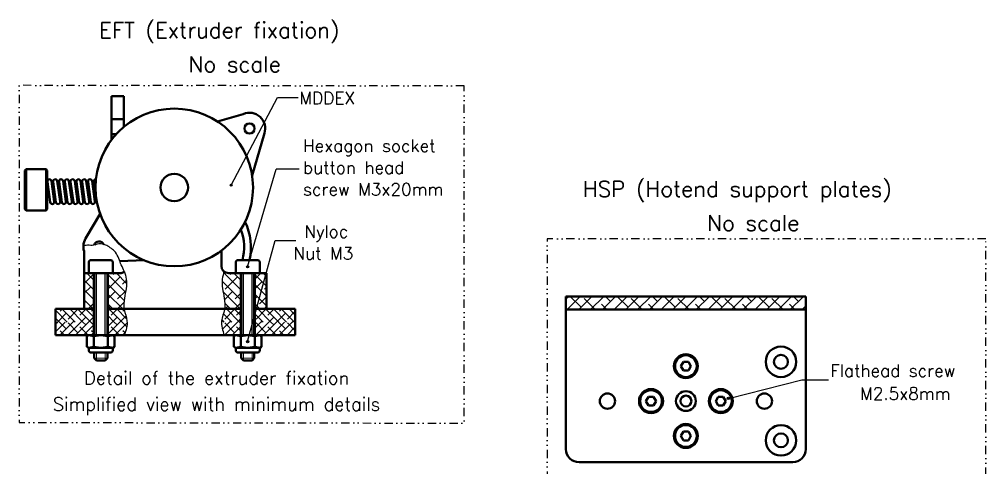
# Model space of a CAD drawing. Extents: x 22021 to 22715, y -7306 to -6812.
# Drawn here: x 22179.5 to 22401.1, y -7110.1 to -7007.3 of the extents above; entities that cross this region are included whole.
import ezdxf

# ---------------------------------------------------------------- set-up
doc = ezdxf.new("R2010")
doc.units = 0
doc.linetypes.add('DASHED', pattern=[19.05, 12.7, -6.35])
doc.linetypes.add('DIVIDETINY', pattern=[4.7625, 1.905, -0.9525, 0, -0.9525, 0, -0.9525])
for name, color, linetype in [('Cotas', 90, 'Continuous'), ('Detalhe', 132, 'DIVIDETINY'), ('Hachura', 9, 'Continuous')]:
    doc.layers.add(name, color=color, linetype=linetype)
for name, color, linetype, lineweight in [('Extrusora', 4, 'Continuous', 50), ('Fixação e Transmissão', 5, 'Continuous', 50), ('Guias', 30, 'Continuous', 50), ('Hotend', 4, 'Continuous', 50), ('Linha tracejada', 254, 'DASHED', 15), ('Peças Usinadas', 120, 'Continuous', 50)]:
    doc.layers.add(name, color=color, linetype=linetype, lineweight=lineweight)
doc.styles.get("Standard").update_dxf_attribs({"font": 'romans.shx'})

msp = doc.modelspace()

# ---------------------------------------------------------------- hatches: boundary and pattern name
at = {"layer": 'Cotas'}
h = msp.add_hatch(color=256, dxfattribs=at)
h.dxf.hatch_style = 1
h.paths.add_polyline_path([(22228.313, -7045.326, 0.2411741), (22228.206, -7045.116, 0.6113775), (22227.796, -7045.326, 1), (22228.313, -7045.326)])
h = msp.add_hatch(color=256, dxfattribs=at)
h.dxf.hatch_style = 1
h.paths.add_polyline_path([(22232.068, -7064.031, 0.2411741), (22231.96, -7063.822, 0.6113775), (22231.551, -7064.031, 1), (22232.068, -7064.031)])
h = msp.add_hatch(color=256, dxfattribs=at)
h.dxf.hatch_style = 1
h.paths.add_polyline_path([(22232.068, -7081.168, 0.2411741), (22231.96, -7080.959, 0.6113775), (22231.551, -7081.168, 1), (22232.068, -7081.168)])
h = msp.add_hatch(color=256, dxfattribs=at)
h.dxf.hatch_style = 1
h.paths.add_polyline_path([(22342.347, -7094.184, 0.2411741), (22342.24, -7093.974, 0.6113775), (22341.83, -7094.184, 1), (22342.347, -7094.184)])
at = {"layer": 'Hachura'}
h = msp.add_hatch(dxfattribs=at)
h.set_pattern_fill('ANSI38', color=256, scale=0.5, angle=90.000003)
h.paths.add_polyline_path([(22196.552, -7065.494), (22195.402, -7065.494), (22194.324, -7065.494), (22194.324, -7073.677), (22196.552, -7073.677), (22196.552, -7065.494)])
h = msp.add_hatch(dxfattribs=at)
h.set_pattern_fill('ANSI38', color=256, scale=0.5, angle=90.000003)
h.paths.add_polyline_path([(22203.914, -7069.204), (22203.919, -7069.17), (22203.924, -7069.135), (22203.929, -7069.101), (22203.934, -7069.067), (22203.939, -7069.033), (22203.944, -7068.999), (22203.949, -7068.965), (22203.954, -7068.931), (22203.959, -7068.897), (22203.963, -7068.863), (22203.968, -7068.829), (22203.972, -7068.795), (22203.977, -7068.761), (22203.981, -7068.727), (22203.985, -7068.693), (22203.989, -7068.659), (22203.993, -7068.625), (22203.997, -7068.591), (22204.001, -7068.557), (22204.004, -7068.523), (22204.008, -7068.489), (22204.011, -7068.455), (22204.014, -7068.421), (22204.018, -7068.387), (22204.021, -7068.353), (22204.024, -7068.319), (22204.026, -7068.286), (22204.029, -7068.252), (22204.032, -7068.218), (22204.034, -7068.184), (22204.036, -7068.15), (22204.039, -7068.116), (22204.041, -7068.083), (22204.043, -7068.049), (22204.044, -7068.015), (22204.046, -7067.981), (22204.047, -7067.947), (22204.049, -7067.914), (22204.05, -7067.88), (22204.051, -7067.846), (22204.052, -7067.812), (22204.053, -7067.779), (22204.053, -7067.745), (22204.053, -7067.728), (22204.054, -7067.711), (22204.054, -7067.695), (22204.054, -7067.678), (22204.054, -7067.661), (22204.054, -7067.644), (22204.054, -7067.627), (22204.054, -7067.61), (22204.054, -7067.594), (22204.053, -7067.577), (22204.053, -7067.56), (22204.053, -7067.543), (22204.053, -7067.526), (22204.052, -7067.51), (22204.052, -7067.493), (22204.052, -7067.476), (22204.051, -7067.459), (22204.051, -7067.442), (22204.05, -7067.426), (22204.049, -7067.409), (22204.049, -7067.392), (22204.048, -7067.375), (22204.047, -7067.358), (22204.047, -7067.342), (22204.046, -7067.325), (22204.045, -7067.308), (22204.044, -7067.291), (22204.043, -7067.275), (22204.042, -7067.258), (22204.041, -7067.241), (22204.04, -7067.224), (22204.039, -7067.208), (22204.037, -7067.191), (22204.036, -7067.174), (22204.035, -7067.157), (22204.033, -7067.141), (22204.032, -7067.124), (22204.031, -7067.107), (22204.029, -7067.091), (22204.027, -7067.074), (22204.026, -7067.057), (22204.024, -7067.04), (22204.022, -7067.024), (22204.021, -7067.007), (22204.019, -7066.99), (22204.017, -7066.974), (22204.015, -7066.957), (22204.013, -7066.94), (22204.011, -7066.924), (22204.009, -7066.907), (22204.007, -7066.89), (22204.005, -7066.874), (22204.002, -7066.857), (22204, -7066.84), (22203.996, -7066.812), (22203.992, -7066.784), (22203.987, -7066.756), (22203.983, -7066.728), (22203.978, -7066.7), (22203.974, -7066.672), (22203.969, -7066.644), (22203.964, -7066.617), (22203.959, -7066.589), (22203.953, -7066.561), (22203.948, -7066.533), (22203.942, -7066.505), (22203.937, -7066.477), (22203.931, -7066.449), (22203.925, -7066.421), (22203.919, -7066.394), (22203.912, -7066.366), (22203.906, -7066.338), (22203.9, -7066.31), (22203.893, -7066.282), (22203.887, -7066.254), (22203.88, -7066.227), (22203.873, -7066.199), (22203.866, -7066.171), (22203.859, -7066.143), (22203.852, -7066.116), (22203.845, -7066.088), (22203.837, -7066.06), (22203.83, -7066.032), (22203.823, -7066.004), (22203.815, -7065.977), (22203.807, -7065.949), (22203.8, -7065.921), (22203.792, -7065.894), (22203.784, -7065.866), (22203.776, -7065.838), (22203.768, -7065.81), (22203.76, -7065.783), (22203.752, -7065.755), (22203.744, -7065.727), (22203.735, -7065.7), (22203.727, -7065.672), (22203.719, -7065.644), (22203.71, -7065.616), (22203.702, -7065.589), (22203.693, -7065.561), (22203.685, -7065.533), (22203.676, -7065.506), (22203.659, -7065.45), (22203.641, -7065.395), (22203.624, -7065.34), (22203.606, -7065.284), (22203.588, -7065.229), (22203.57, -7065.174), (22203.559, -7065.137, -0.1668461), (22202.52, -7065.494), (22200.902, -7065.494), (22199.752, -7065.494), (22199.752, -7073.677), (22203.491, -7073.677), (22203.489, -7073.662), (22203.486, -7073.642), (22203.483, -7073.621), (22203.48, -7073.601), (22203.478, -7073.58), (22203.475, -7073.56), (22203.472, -7073.539), (22203.47, -7073.519), (22203.468, -7073.498), (22203.465, -7073.478), (22203.463, -7073.457), (22203.461, -7073.437), (22203.459, -7073.416), (22203.457, -7073.395), (22203.455, -7073.375), (22203.453, -7073.354), (22203.451, -7073.334), (22203.449, -7073.313), (22203.448, -7073.293), (22203.446, -7073.272), (22203.445, -7073.251), (22203.443, -7073.231), (22203.442, -7073.21), (22203.441, -7073.19), (22203.439, -7073.169), (22203.438, -7073.148), (22203.437, -7073.128), (22203.436, -7073.107), (22203.435, -7073.086), (22203.434, -7073.066), (22203.433, -7073.045), (22203.433, -7073.024), (22203.432, -7073.004), (22203.431, -7072.983), (22203.431, -7072.962), (22203.43, -7072.942), (22203.43, -7072.921), (22203.429, -7072.9), (22203.429, -7072.88), (22203.429, -7072.859), (22203.429, -7072.838), (22203.429, -7072.818), (22203.429, -7072.797), (22203.429, -7072.776), (22203.429, -7072.755), (22203.429, -7072.735), (22203.429, -7072.714), (22203.429, -7072.693), (22203.429, -7072.672), (22203.43, -7072.652), (22203.43, -7072.631), (22203.431, -7072.61), (22203.431, -7072.589), (22203.432, -7072.569), (22203.432, -7072.548), (22203.433, -7072.527), (22203.434, -7072.506), (22203.435, -7072.486), (22203.435, -7072.465), (22203.436, -7072.444), (22203.437, -7072.423), (22203.438, -7072.402), (22203.439, -7072.382), (22203.44, -7072.361), (22203.442, -7072.34), (22203.443, -7072.319), (22203.444, -7072.298), (22203.445, -7072.278), (22203.447, -7072.257), (22203.448, -7072.236), (22203.45, -7072.215), (22203.451, -7072.194), (22203.453, -7072.173), (22203.454, -7072.153), (22203.456, -7072.132), (22203.457, -7072.111), (22203.459, -7072.09), (22203.461, -7072.069), (22203.463, -7072.048), (22203.465, -7072.028), (22203.467, -7072.007), (22203.468, -7071.986), (22203.47, -7071.965), (22203.472, -7071.944), (22203.475, -7071.923), (22203.477, -7071.902), (22203.481, -7071.861), (22203.485, -7071.819), (22203.49, -7071.777), (22203.495, -7071.735), (22203.5, -7071.694), (22203.505, -7071.652), (22203.51, -7071.61), (22203.515, -7071.568), (22203.521, -7071.527), (22203.527, -7071.485), (22203.532, -7071.443), (22203.538, -7071.401), (22203.544, -7071.36), (22203.55, -7071.318), (22203.556, -7071.276), (22203.563, -7071.234), (22203.569, -7071.193), (22203.574, -7071.158), (22203.58, -7071.124), (22203.585, -7071.089), (22203.591, -7071.055), (22203.596, -7071.021), (22203.602, -7070.986), (22203.608, -7070.952), (22203.613, -7070.917), (22203.619, -7070.883), (22203.625, -7070.849), (22203.631, -7070.814), (22203.637, -7070.78), (22203.649, -7070.711), (22203.661, -7070.642), (22203.673, -7070.574), (22203.685, -7070.505), (22203.697, -7070.436), (22203.71, -7070.368), (22203.735, -7070.23), (22203.76, -7070.093), (22203.785, -7069.956), (22203.797, -7069.888), (22203.809, -7069.819), (22203.822, -7069.751), (22203.834, -7069.682), (22203.846, -7069.614), (22203.857, -7069.545), (22203.863, -7069.511), (22203.869, -7069.477), (22203.875, -7069.443), (22203.881, -7069.409), (22203.886, -7069.374), (22203.892, -7069.34), (22203.897, -7069.306), (22203.903, -7069.272), (22203.908, -7069.238), (22203.914, -7069.204)])
h = msp.add_hatch(dxfattribs=at)
h.set_pattern_fill('ANSI38', color=256, scale=0.5, angle=90.000003)
h.paths.add_polyline_path([(22230.263, -7065.494), (22229.113, -7065.494), (22227.494, -7065.494, -0.1694523), (22226.443, -7065.127), (22226.424, -7065.186), (22226.407, -7065.241), (22226.39, -7065.296), (22226.373, -7065.351), (22226.357, -7065.406), (22226.34, -7065.461), (22226.323, -7065.516), (22226.307, -7065.571), (22226.299, -7065.598), (22226.291, -7065.626), (22226.283, -7065.653), (22226.275, -7065.681), (22226.267, -7065.708), (22226.259, -7065.736), (22226.251, -7065.763), (22226.243, -7065.791), (22226.236, -7065.818), (22226.228, -7065.846), (22226.221, -7065.873), (22226.213, -7065.901), (22226.206, -7065.928), (22226.198, -7065.956), (22226.191, -7065.983), (22226.184, -7066.011), (22226.177, -7066.039), (22226.17, -7066.066), (22226.163, -7066.094), (22226.156, -7066.121), (22226.149, -7066.149), (22226.142, -7066.176), (22226.136, -7066.204), (22226.129, -7066.231), (22226.123, -7066.259), (22226.116, -7066.287), (22226.11, -7066.314), (22226.104, -7066.342), (22226.098, -7066.37), (22226.092, -7066.397), (22226.086, -7066.425), (22226.081, -7066.452), (22226.075, -7066.48), (22226.07, -7066.508), (22226.064, -7066.535), (22226.059, -7066.563), (22226.054, -7066.591), (22226.049, -7066.618), (22226.044, -7066.646), (22226.04, -7066.674), (22226.035, -7066.702), (22226.031, -7066.729), (22226.027, -7066.757), (22226.023, -7066.785), (22226.019, -7066.812), (22226.015, -7066.84), (22226.013, -7066.857), (22226.01, -7066.874), (22226.008, -7066.89), (22226.006, -7066.907), (22226.004, -7066.924), (22226.002, -7066.94), (22226, -7066.957), (22225.998, -7066.974), (22225.997, -7066.991), (22225.995, -7067.007), (22225.993, -7067.024), (22225.992, -7067.041), (22225.99, -7067.057), (22225.988, -7067.074), (22225.987, -7067.091), (22225.985, -7067.108), (22225.984, -7067.124), (22225.983, -7067.141), (22225.981, -7067.158), (22225.98, -7067.175), (22225.979, -7067.191), (22225.978, -7067.208), (22225.977, -7067.225), (22225.976, -7067.242), (22225.975, -7067.258), (22225.974, -7067.275), (22225.973, -7067.292), (22225.972, -7067.309), (22225.971, -7067.326), (22225.97, -7067.342), (22225.97, -7067.359), (22225.969, -7067.376), (22225.968, -7067.393), (22225.968, -7067.409), (22225.967, -7067.426), (22225.967, -7067.443), (22225.966, -7067.46), (22225.966, -7067.477), (22225.965, -7067.493), (22225.965, -7067.51), (22225.965, -7067.527), (22225.965, -7067.544), (22225.964, -7067.561), (22225.964, -7067.578), (22225.964, -7067.594), (22225.964, -7067.611), (22225.964, -7067.628), (22225.964, -7067.645), (22225.964, -7067.662), (22225.964, -7067.679), (22225.964, -7067.695), (22225.964, -7067.712), (22225.965, -7067.746), (22225.966, -7067.78), (22225.966, -7067.813), (22225.967, -7067.847), (22225.968, -7067.881), (22225.97, -7067.915), (22225.971, -7067.948), (22225.972, -7067.982), (22225.974, -7068.016), (22225.976, -7068.05), (22225.978, -7068.084), (22225.98, -7068.117), (22225.982, -7068.151), (22225.984, -7068.185), (22225.987, -7068.219), (22225.99, -7068.253), (22225.992, -7068.287), (22225.995, -7068.321), (22225.998, -7068.354), (22226.001, -7068.388), (22226.004, -7068.422), (22226.008, -7068.456), (22226.011, -7068.49), (22226.015, -7068.524), (22226.018, -7068.558), (22226.022, -7068.592), (22226.026, -7068.626), (22226.03, -7068.66), (22226.034, -7068.694), (22226.038, -7068.728), (22226.042, -7068.762), (22226.046, -7068.796), (22226.051, -7068.83), (22226.055, -7068.864), (22226.06, -7068.898), (22226.065, -7068.932), (22226.069, -7068.966), (22226.074, -7069), (22226.079, -7069.034), (22226.084, -7069.068), (22226.089, -7069.102), (22226.094, -7069.136), (22226.099, -7069.171), (22226.105, -7069.205), (22226.11, -7069.239), (22226.115, -7069.273), (22226.121, -7069.307), (22226.126, -7069.341), (22226.132, -7069.375), (22226.137, -7069.409), (22226.143, -7069.444), (22226.149, -7069.478), (22226.154, -7069.512), (22226.16, -7069.546), (22226.172, -7069.614), (22226.184, -7069.683), (22226.196, -7069.751), (22226.208, -7069.82), (22226.22, -7069.888), (22226.232, -7069.957), (22226.257, -7070.094), (22226.281, -7070.231), (22226.306, -7070.368), (22226.318, -7070.437), (22226.331, -7070.505), (22226.343, -7070.574), (22226.355, -7070.643), (22226.367, -7070.711), (22226.379, -7070.78), (22226.39, -7070.849), (22226.396, -7070.883), (22226.402, -7070.918), (22226.407, -7070.952), (22226.413, -7070.986), (22226.419, -7071.021), (22226.424, -7071.055), (22226.43, -7071.089), (22226.435, -7071.124), (22226.44, -7071.158), (22226.446, -7071.193), (22226.452, -7071.234), (22226.458, -7071.276), (22226.464, -7071.318), (22226.47, -7071.36), (22226.476, -7071.401), (22226.482, -7071.443), (22226.488, -7071.485), (22226.493, -7071.527), (22226.499, -7071.568), (22226.504, -7071.61), (22226.509, -7071.652), (22226.514, -7071.694), (22226.519, -7071.735), (22226.524, -7071.777), (22226.529, -7071.819), (22226.533, -7071.861), (22226.538, -7071.902), (22226.542, -7071.944), (22226.544, -7071.965), (22226.546, -7071.986), (22226.548, -7072.007), (22226.55, -7072.027), (22226.551, -7072.048), (22226.553, -7072.069), (22226.555, -7072.09), (22226.557, -7072.111), (22226.558, -7072.132), (22226.56, -7072.152), (22226.562, -7072.173), (22226.563, -7072.194), (22226.565, -7072.215), (22226.566, -7072.236), (22226.568, -7072.257), (22226.569, -7072.277), (22226.57, -7072.298), (22226.571, -7072.319), (22226.573, -7072.34), (22226.574, -7072.361), (22226.575, -7072.381), (22226.576, -7072.402), (22226.577, -7072.423), (22226.578, -7072.444), (22226.579, -7072.465), (22226.58, -7072.485), (22226.58, -7072.506), (22226.581, -7072.527), (22226.582, -7072.548), (22226.583, -7072.568), (22226.583, -7072.589), (22226.584, -7072.61), (22226.584, -7072.631), (22226.585, -7072.652), (22226.585, -7072.672), (22226.585, -7072.693), (22226.585, -7072.714), (22226.586, -7072.735), (22226.586, -7072.755), (22226.586, -7072.776), (22226.586, -7072.797), (22226.586, -7072.817), (22226.586, -7072.838), (22226.585, -7072.859), (22226.585, -7072.88), (22226.585, -7072.9), (22226.585, -7072.921), (22226.584, -7072.942), (22226.584, -7072.962), (22226.583, -7072.983), (22226.582, -7073.004), (22226.582, -7073.024), (22226.581, -7073.045), (22226.58, -7073.066), (22226.579, -7073.086), (22226.578, -7073.107), (22226.577, -7073.128), (22226.576, -7073.148), (22226.575, -7073.169), (22226.574, -7073.189), (22226.573, -7073.21), (22226.571, -7073.231), (22226.57, -7073.251), (22226.568, -7073.272), (22226.567, -7073.293), (22226.565, -7073.313), (22226.563, -7073.334), (22226.562, -7073.354), (22226.56, -7073.375), (22226.558, -7073.395), (22226.556, -7073.416), (22226.554, -7073.436), (22226.552, -7073.457), (22226.549, -7073.478), (22226.547, -7073.498), (22226.545, -7073.519), (22226.542, -7073.539), (22226.54, -7073.56), (22226.537, -7073.58), (22226.534, -7073.601), (22226.532, -7073.621), (22226.529, -7073.642), (22226.526, -7073.662), (22226.524, -7073.677), (22230.263, -7073.677), (22230.263, -7065.494)])
h = msp.add_hatch(dxfattribs=at)
h.set_pattern_fill('ANSI38', color=256, scale=0.5, angle=90.000003)
h.paths.add_polyline_path([(22236.152, -7065.494), (22234.613, -7065.494), (22233.463, -7065.494), (22233.463, -7073.677), (22236.152, -7073.677), (22236.152, -7065.494)])
h = msp.add_hatch(dxfattribs=at)
h.set_pattern_fill('ANSI38', color=256, scale=0.60000002)
h.paths.add_polyline_path([(22359.845, -7070.807), (22304.845, -7070.807), (22304.845, -7073.807), (22310.333, -7073.807), (22354.358, -7073.807), (22359.845, -7073.807), (22359.845, -7070.807)])
h = msp.add_hatch(dxfattribs=at)
h.set_pattern_fill('ANSI38', color=256, scale=0.40000001, angle=90.000003)
h.paths.add_polyline_path([(22196.552, -7073.677), (22194.324, -7073.677), (22187.738, -7073.677), (22187.738, -7076.677), (22196.552, -7076.677), (22196.552, -7073.677)])
h = msp.add_hatch(dxfattribs=at)
h.set_pattern_fill('ANSI38', color=256, scale=0.40000001, angle=90.000003)
h.paths.add_polyline_path([(22203.696, -7074.576), (22203.685, -7074.536), (22203.673, -7074.496), (22203.662, -7074.455), (22203.656, -7074.435), (22203.651, -7074.415), (22203.645, -7074.395), (22203.64, -7074.374), (22203.635, -7074.354), (22203.629, -7074.334), (22203.624, -7074.314), (22203.619, -7074.293), (22203.613, -7074.273), (22203.608, -7074.253), (22203.603, -7074.232), (22203.598, -7074.212), (22203.593, -7074.192), (22203.588, -7074.172), (22203.583, -7074.151), (22203.579, -7074.131), (22203.574, -7074.111), (22203.569, -7074.09), (22203.565, -7074.07), (22203.56, -7074.05), (22203.556, -7074.029), (22203.551, -7074.009), (22203.547, -7073.989), (22203.543, -7073.968), (22203.539, -7073.948), (22203.534, -7073.927), (22203.53, -7073.907), (22203.527, -7073.887), (22203.523, -7073.866), (22203.519, -7073.846), (22203.515, -7073.825), (22203.512, -7073.805), (22203.508, -7073.785), (22203.505, -7073.764), (22203.501, -7073.744), (22203.498, -7073.723), (22203.495, -7073.703), (22203.492, -7073.682), (22203.491, -7073.677), (22199.752, -7073.677), (22199.752, -7076.677), (22204.176, -7076.677), (22204.175, -7076.653), (22204.174, -7076.628), (22204.173, -7076.616), (22204.172, -7076.603), (22204.171, -7076.59), (22204.171, -7076.578), (22204.17, -7076.565), (22204.169, -7076.553), (22204.168, -7076.54), (22204.167, -7076.527), (22204.166, -7076.515), (22204.165, -7076.502), (22204.164, -7076.49), (22204.163, -7076.477), (22204.162, -7076.465), (22204.16, -7076.452), (22204.159, -7076.439), (22204.158, -7076.427), (22204.156, -7076.407), (22204.153, -7076.387), (22204.151, -7076.366), (22204.149, -7076.346), (22204.146, -7076.326), (22204.143, -7076.306), (22204.14, -7076.286), (22204.138, -7076.266), (22204.135, -7076.245), (22204.132, -7076.225), (22204.128, -7076.205), (22204.125, -7076.185), (22204.122, -7076.165), (22204.118, -7076.145), (22204.115, -7076.125), (22204.111, -7076.104), (22204.107, -7076.084), (22204.104, -7076.064), (22204.1, -7076.044), (22204.096, -7076.024), (22204.092, -7076.004), (22204.088, -7075.984), (22204.083, -7075.964), (22204.079, -7075.944), (22204.075, -7075.923), (22204.07, -7075.903), (22204.066, -7075.883), (22204.061, -7075.863), (22204.057, -7075.843), (22204.052, -7075.823), (22204.047, -7075.803), (22204.042, -7075.783), (22204.038, -7075.763), (22204.033, -7075.743), (22204.028, -7075.723), (22204.023, -7075.702), (22204.017, -7075.682), (22204.012, -7075.662), (22204.007, -7075.642), (22204.002, -7075.622), (22203.997, -7075.602), (22203.991, -7075.582), (22203.986, -7075.562), (22203.98, -7075.542), (22203.975, -7075.522), (22203.969, -7075.502), (22203.958, -7075.462), (22203.947, -7075.421), (22203.935, -7075.381), (22203.924, -7075.341), (22203.912, -7075.301), (22203.9, -7075.261), (22203.888, -7075.221), (22203.876, -7075.18), (22203.864, -7075.14), (22203.767, -7074.818), (22203.755, -7074.778), (22203.743, -7074.738), (22203.731, -7074.697), (22203.719, -7074.657), (22203.708, -7074.617), (22203.696, -7074.576)])
h = msp.add_hatch(dxfattribs=at)
h.set_pattern_fill('ANSI38', color=256, scale=0.40000001, angle=90.000003)
h.paths.add_polyline_path([(22230.263, -7073.677), (22226.524, -7073.677), (22226.523, -7073.682), (22226.52, -7073.703), (22226.517, -7073.723), (22226.513, -7073.744), (22226.51, -7073.764), (22226.507, -7073.785), (22226.503, -7073.805), (22226.499, -7073.825), (22226.496, -7073.846), (22226.492, -7073.866), (22226.488, -7073.887), (22226.484, -7073.907), (22226.48, -7073.927), (22226.476, -7073.948), (22226.472, -7073.968), (22226.468, -7073.989), (22226.463, -7074.009), (22226.459, -7074.029), (22226.455, -7074.05), (22226.45, -7074.07), (22226.445, -7074.09), (22226.441, -7074.111), (22226.436, -7074.131), (22226.431, -7074.151), (22226.426, -7074.172), (22226.422, -7074.192), (22226.417, -7074.212), (22226.412, -7074.233), (22226.406, -7074.253), (22226.401, -7074.273), (22226.396, -7074.293), (22226.391, -7074.314), (22226.386, -7074.334), (22226.38, -7074.354), (22226.375, -7074.374), (22226.369, -7074.395), (22226.364, -7074.415), (22226.358, -7074.435), (22226.353, -7074.455), (22226.342, -7074.496), (22226.33, -7074.536), (22226.319, -7074.577), (22226.307, -7074.617), (22226.295, -7074.657), (22226.284, -7074.698), (22226.272, -7074.738), (22226.26, -7074.778), (22226.248, -7074.818), (22226.151, -7075.14), (22226.138, -7075.18), (22226.127, -7075.221), (22226.115, -7075.261), (22226.103, -7075.301), (22226.091, -7075.341), (22226.08, -7075.381), (22226.068, -7075.421), (22226.057, -7075.462), (22226.045, -7075.502), (22226.04, -7075.522), (22226.034, -7075.542), (22226.029, -7075.562), (22226.024, -7075.582), (22226.018, -7075.602), (22226.013, -7075.622), (22226.008, -7075.642), (22226.002, -7075.662), (22225.997, -7075.683), (22225.992, -7075.703), (22225.987, -7075.723), (22225.982, -7075.743), (22225.977, -7075.763), (22225.972, -7075.783), (22225.967, -7075.803), (22225.963, -7075.823), (22225.958, -7075.843), (22225.953, -7075.863), (22225.949, -7075.883), (22225.944, -7075.903), (22225.94, -7075.924), (22225.936, -7075.944), (22225.931, -7075.964), (22225.927, -7075.984), (22225.923, -7076.004), (22225.919, -7076.024), (22225.915, -7076.044), (22225.911, -7076.064), (22225.907, -7076.084), (22225.904, -7076.105), (22225.9, -7076.125), (22225.896, -7076.145), (22225.893, -7076.165), (22225.89, -7076.185), (22225.886, -7076.205), (22225.883, -7076.225), (22225.88, -7076.245), (22225.877, -7076.266), (22225.874, -7076.286), (22225.871, -7076.306), (22225.869, -7076.326), (22225.866, -7076.346), (22225.864, -7076.366), (22225.861, -7076.387), (22225.859, -7076.407), (22225.857, -7076.427), (22225.856, -7076.44), (22225.854, -7076.452), (22225.853, -7076.465), (22225.852, -7076.478), (22225.851, -7076.49), (22225.85, -7076.503), (22225.849, -7076.516), (22225.848, -7076.528), (22225.847, -7076.541), (22225.846, -7076.554), (22225.845, -7076.566), (22225.844, -7076.579), (22225.843, -7076.592), (22225.843, -7076.604), (22225.842, -7076.617), (22225.841, -7076.63), (22225.84, -7076.642), (22225.84, -7076.655), (22225.839, -7076.668), (22225.839, -7076.677), (22230.263, -7076.677), (22230.263, -7073.677)])
h = msp.add_hatch(dxfattribs=at)
h.set_pattern_fill('ANSI38', color=256, scale=0.40000001, angle=90.000003)
h.paths.add_polyline_path([(22242.738, -7073.677), (22236.152, -7073.677), (22233.463, -7073.677), (22233.463, -7076.677), (22242.738, -7076.677), (22242.738, -7073.677)])
h = msp.add_hatch(dxfattribs=at)
h.set_pattern_fill('ANSI38', color=256, scale=0.4)
h.paths.add_polyline_path([(22196.552, -7076.677), (22187.738, -7076.677), (22187.738, -7079.677), (22195.402, -7079.677), (22196.552, -7079.677), (22196.552, -7076.677)])
h = msp.add_hatch(dxfattribs=at)
h.set_pattern_fill('ANSI38', color=256, scale=0.4)
h.paths.add_polyline_path([(22204.052, -7077.971), (22204.057, -7077.946), (22204.062, -7077.92), (22204.067, -7077.895), (22204.072, -7077.869), (22204.077, -7077.844), (22204.082, -7077.818), (22204.086, -7077.793), (22204.091, -7077.768), (22204.095, -7077.742), (22204.1, -7077.717), (22204.104, -7077.691), (22204.108, -7077.666), (22204.112, -7077.64), (22204.116, -7077.615), (22204.12, -7077.59), (22204.124, -7077.564), (22204.127, -7077.539), (22204.131, -7077.513), (22204.134, -7077.488), (22204.138, -7077.463), (22204.141, -7077.437), (22204.144, -7077.412), (22204.147, -7077.387), (22204.15, -7077.361), (22204.152, -7077.336), (22204.155, -7077.31), (22204.157, -7077.285), (22204.16, -7077.26), (22204.162, -7077.234), (22204.164, -7077.209), (22204.166, -7077.184), (22204.168, -7077.158), (22204.17, -7077.133), (22204.171, -7077.108), (22204.172, -7077.083), (22204.174, -7077.057), (22204.175, -7077.032), (22204.176, -7077.007), (22204.177, -7076.981), (22204.178, -7076.956), (22204.178, -7076.931), (22204.179, -7076.906), (22204.179, -7076.88), (22204.179, -7076.855), (22204.179, -7076.83), (22204.179, -7076.805), (22204.179, -7076.779), (22204.178, -7076.754), (22204.178, -7076.729), (22204.177, -7076.704), (22204.176, -7076.679), (22204.176, -7076.677), (22199.752, -7076.677), (22199.752, -7079.677), (22200.902, -7079.677), (22203.566, -7079.677), (22203.597, -7079.581), (22203.63, -7079.479), (22203.647, -7079.427), (22203.663, -7079.376), (22203.679, -7079.325), (22203.696, -7079.274), (22203.712, -7079.223), (22203.728, -7079.172), (22203.744, -7079.12), (22203.76, -7079.069), (22203.775, -7079.018), (22203.791, -7078.967), (22203.806, -7078.916), (22203.821, -7078.865), (22203.829, -7078.839), (22203.837, -7078.813), (22203.844, -7078.788), (22203.852, -7078.762), (22203.859, -7078.737), (22203.866, -7078.711), (22203.874, -7078.686), (22203.881, -7078.66), (22203.888, -7078.635), (22203.895, -7078.609), (22203.902, -7078.583), (22203.909, -7078.558), (22203.916, -7078.532), (22203.923, -7078.507), (22203.93, -7078.481), (22203.937, -7078.456), (22203.943, -7078.43), (22203.95, -7078.405), (22203.957, -7078.379), (22203.963, -7078.354), (22203.969, -7078.328), (22203.976, -7078.303), (22203.982, -7078.277), (22203.988, -7078.252), (22203.994, -7078.226), (22204.001, -7078.201), (22204.007, -7078.175), (22204.012, -7078.15), (22204.018, -7078.124), (22204.024, -7078.099), (22204.03, -7078.073), (22204.035, -7078.048), (22204.041, -7078.022), (22204.046, -7077.997), (22204.052, -7077.971)])
h = msp.add_hatch(dxfattribs=at)
h.set_pattern_fill('ANSI38', color=256, scale=0.4)
h.paths.add_polyline_path([(22230.263, -7076.677), (22225.839, -7076.677), (22225.839, -7076.68), (22225.838, -7076.706), (22225.837, -7076.731), (22225.837, -7076.757), (22225.836, -7076.782), (22225.836, -7076.808), (22225.836, -7076.833), (22225.836, -7076.858), (22225.836, -7076.884), (22225.836, -7076.909), (22225.837, -7076.935), (22225.837, -7076.96), (22225.838, -7076.986), (22225.839, -7077.011), (22225.84, -7077.037), (22225.841, -7077.062), (22225.843, -7077.088), (22225.844, -7077.113), (22225.846, -7077.139), (22225.847, -7077.164), (22225.849, -7077.19), (22225.851, -7077.215), (22225.854, -7077.241), (22225.856, -7077.266), (22225.858, -7077.292), (22225.861, -7077.317), (22225.863, -7077.343), (22225.866, -7077.368), (22225.869, -7077.394), (22225.872, -7077.42), (22225.875, -7077.445), (22225.878, -7077.471), (22225.882, -7077.496), (22225.885, -7077.522), (22225.889, -7077.547), (22225.893, -7077.573), (22225.897, -7077.599), (22225.9, -7077.624), (22225.905, -7077.65), (22225.909, -7077.675), (22225.913, -7077.701), (22225.917, -7077.727), (22225.922, -7077.752), (22225.926, -7077.778), (22225.931, -7077.804), (22225.936, -7077.829), (22225.941, -7077.855), (22225.946, -7077.88), (22225.951, -7077.906), (22225.956, -7077.932), (22225.961, -7077.957), (22225.967, -7077.983), (22225.972, -7078.009), (22225.978, -7078.034), (22225.983, -7078.06), (22225.989, -7078.086), (22225.995, -7078.111), (22226.001, -7078.137), (22226.007, -7078.163), (22226.013, -7078.189), (22226.019, -7078.214), (22226.025, -7078.24), (22226.031, -7078.266), (22226.038, -7078.291), (22226.044, -7078.317), (22226.051, -7078.343), (22226.057, -7078.368), (22226.064, -7078.394), (22226.07, -7078.42), (22226.077, -7078.446), (22226.084, -7078.471), (22226.091, -7078.497), (22226.098, -7078.523), (22226.105, -7078.548), (22226.112, -7078.574), (22226.119, -7078.6), (22226.127, -7078.626), (22226.134, -7078.651), (22226.141, -7078.677), (22226.149, -7078.703), (22226.156, -7078.729), (22226.163, -7078.754), (22226.171, -7078.78), (22226.179, -7078.806), (22226.186, -7078.832), (22226.194, -7078.857), (22226.202, -7078.883), (22226.217, -7078.935), (22226.233, -7078.986), (22226.249, -7079.038), (22226.265, -7079.089), (22226.281, -7079.141), (22226.297, -7079.192), (22226.314, -7079.244), (22226.33, -7079.296), (22226.347, -7079.347), (22226.364, -7079.399), (22226.38, -7079.45), (22226.397, -7079.502), (22226.431, -7079.605), (22226.454, -7079.677), (22229.113, -7079.677), (22230.263, -7079.677), (22230.263, -7076.677)])
h = msp.add_hatch(dxfattribs=at)
h.set_pattern_fill('ANSI38', color=256, scale=0.4)
h.paths.add_polyline_path([(22242.738, -7076.677), (22233.463, -7076.677), (22233.463, -7079.677), (22234.613, -7079.677), (22242.738, -7079.677), (22242.738, -7076.677)])

# ---------------------------------------------------------------- linework, layer by layer
at = {"layer": 'Cotas'}
for p, q in [((22228.055, -7045.326), (22238.662, -7025.204)), ((22238.662, -7025.204), (22243.419, -7025.204)), ((22231.809, -7064.031), (22238.359, -7041.683)), ((22243.66, -7041.683), (22238.359, -7041.683)), ((22231.809, -7081.168), (22238.147, -7057.971)), ((22238.147, -7057.971), (22242.904, -7057.971)), ((22342.089, -7094.184), (22358.902, -7089.908)), ((22358.902, -7089.908), (22365.077, -7089.908))]:
    msp.add_line(p, q, dxfattribs=at)
for centre in [(22228.055, -7045.326), (22231.809, -7064.031), (22231.809, -7081.168), (22342.089, -7094.184)]:
    msp.add_circle(centre, 0.259, dxfattribs=at)
at = {"layer": 'Detalhe', "flags": 128}
for points in [[(22281.464, -7022.587), (22179.465, -7022.441), (22179.465, -7099.705), (22281.464, -7099.851)], [(22401.098, -7057.626), (22300.554, -7057.626), (22300.554, -7205.05), (22401.098, -7205.05)]]:
    msp.add_lwpolyline(points, close=True, dxfattribs=at)
at = {"layer": 'Extrusora'}
for p, q in [((22200.617, -7024.96), (22203.422, -7024.96)), ((22200.617, -7034.929), (22200.617, -7024.96)), ((22203.422, -7024.96), (22203.422, -7031.989)), ((22203.422, -7030.159), (22200.617, -7030.159)), ((22230.814, -7029.03), (22224.915, -7030.744)), ((22200.617, -7033.661), (22201.674, -7033.661)), ((22232.863, -7043.111), (22235.681, -7033.433)), ((22181.017, -7041.644), (22180.735, -7041.926)), ((22180.735, -7041.926), (22180.735, -7046.37)), ((22181.017, -7041.644), (22181.017, -7046.37)), ((22185.601, -7041.644), (22181.017, -7041.644)), ((22185.601, -7041.644), (22185.601, -7046.37)), ((22185.883, -7041.926), (22185.601, -7041.644)), ((22185.883, -7046.37), (22185.883, -7041.926)), ((22185.901, -7045.265), (22186.001, -7045.265)), ((22185.907, -7044.583), (22186.545, -7049.192)), ((22186.849, -7044.439), (22187.488, -7049.053)), ((22186.964, -7045.265), (22187.331, -7045.265)), ((22187.237, -7044.583), (22187.875, -7049.192)), ((22188.179, -7044.439), (22188.818, -7049.053)), ((22188.294, -7045.265), (22188.661, -7045.265)), ((22188.567, -7044.583), (22189.205, -7049.192)), ((22189.51, -7044.439), (22190.148, -7049.053)), ((22189.624, -7045.265), (22189.992, -7045.265)), ((22189.897, -7044.583), (22190.535, -7049.192)), ((22190.84, -7044.439), (22191.478, -7049.053)), ((22190.954, -7045.265), (22191.322, -7045.265)), ((22191.227, -7044.583), (22191.865, -7049.192)), ((22192.17, -7044.439), (22192.808, -7049.053)), ((22192.284, -7045.265), (22192.652, -7045.265)), ((22192.557, -7044.583), (22193.196, -7049.192)), ((22193.5, -7044.439), (22194.138, -7049.053)), ((22193.614, -7045.265), (22193.982, -7045.265)), ((22193.887, -7044.583), (22194.526, -7049.192)), ((22194.83, -7044.439), (22195.469, -7049.053)), ((22194.944, -7045.265), (22195.312, -7045.265)), ((22195.218, -7044.583), (22195.856, -7049.192)), ((22196.16, -7044.439), (22196.799, -7049.053)), ((22196.274, -7045.265), (22196.642, -7045.265)), ((22196.548, -7044.583), (22197.186, -7049.192)), ((22180.735, -7050.813), (22180.735, -7046.37)), ((22181.017, -7051.095), (22181.017, -7046.37)), ((22185.601, -7051.095), (22185.601, -7046.37)), ((22185.883, -7046.37), (22185.883, -7050.813)), ((22185.901, -7047.474), (22186.307, -7047.474)), ((22187.269, -7047.474), (22187.637, -7047.474)), ((22188.6, -7047.474), (22188.967, -7047.474)), ((22189.93, -7047.474), (22190.297, -7047.474)), ((22191.26, -7047.474), (22191.627, -7047.474)), ((22192.59, -7047.474), (22192.958, -7047.474)), ((22193.92, -7047.474), (22194.288, -7047.474)), ((22195.25, -7047.474), (22195.618, -7047.474)), ((22196.58, -7047.474), (22196.948, -7047.474)), ((22181.017, -7051.095), (22180.735, -7050.813)), ((22185.601, -7051.095), (22181.017, -7051.095)), ((22185.883, -7050.813), (22185.601, -7051.095)), ((22194.902, -7057.186), (22197.975, -7051.867)), ((22194.324, -7065.494), (22194.324, -7060.459)), ((22225.804, -7063.803), (22225.804, -7060.333)), ((22208.087, -7062.536), (22202.529, -7062.771)), ((22194.324, -7073.677), (22194.324, -7065.494)), ((22194.324, -7065.494), (22202.52, -7065.494)), ((22236.152, -7065.494), (22227.494, -7065.494)), ((22236.152, -7073.677), (22236.152, -7065.494)), ((22194.324, -7073.677), (22196.652, -7073.677)), ((22199.652, -7073.677), (22215.238, -7073.677)), ((22230.263, -7073.677), (22215.238, -7073.677)), ((22236.152, -7073.677), (22233.463, -7073.677))]:
    msp.add_line(p, q, dxfattribs=at)
msp.add_circle((22232.262, -7032.321), 1.162, dxfattribs=at)
for centre, radius, start, end in [((22232.262, -7032.321), 3.595, 341.97764, 113.74619), ((22186.367, -7044.442), 0.482, 0.32168, 197.08828), ((22187.698, -7044.442), 0.482, 0.32168, 197.08828), ((22189.028, -7044.442), 0.482, 0.32168, 197.08828), ((22190.358, -7044.442), 0.482, 0.32168, 197.08828), ((22191.688, -7044.442), 0.482, 0.32168, 197.08828), ((22193.018, -7044.442), 0.482, 0.32168, 197.08828), ((22194.348, -7044.442), 0.482, 0.32168, 197.08828), ((22195.678, -7044.442), 0.482, 0.32168, 197.08828), ((22197.008, -7044.442), 0.482, 86.00924, 197.08828), ((22187.027, -7049.193), 0.482, 179.94031, 16.90878), ((22188.357, -7049.193), 0.482, 179.94031, 16.90878), ((22189.687, -7049.193), 0.482, 179.94031, 16.90878), ((22191.017, -7049.193), 0.482, 179.94031, 16.90878), ((22192.347, -7049.193), 0.482, 179.94031, 16.90878), ((22193.677, -7049.193), 0.482, 179.94031, 16.90878), ((22195.008, -7049.193), 0.482, 179.94031, 16.90878), ((22196.338, -7049.193), 0.482, 179.94031, 16.90878), ((22197.668, -7049.193), 0.482, 179.94031, 224.06022), ((22219.782, -7059.568), 12.818, 346.80688, 26.75088), ((22219.782, -7059.568), 11.235, 344.90579, 21.1052), ((22197.753, -7059.377), 3.595, 142.44857, 197.50303), ((22197.753, -7059.377), 1.162, 23.71339, 162.69355), ((22202.52, -7063.803), 1.691, 270, 307.88929), ((22227.494, -7063.803), 1.691, 180, 270)]:
    msp.add_arc(centre, radius, start, end, dxfattribs=at)
at = {"layer": 'Fixação e Transmissão', "ltscale": 0.1}
for p, q in [((22195.402, -7065.494), (22195.402, -7062.994)), ((22200.902, -7065.494), (22200.902, -7062.994)), ((22229.113, -7065.494), (22229.113, -7062.994)), ((22234.613, -7065.494), (22234.613, -7062.994)), ((22332.923, -7085.794), (22331.768, -7085.794)), ((22332.923, -7087.794), (22331.768, -7087.794)), ((22324.922, -7093.794), (22323.768, -7093.794)), ((22340.923, -7093.794), (22339.768, -7093.794)), ((22324.922, -7095.794), (22323.768, -7095.794)), ((22340.923, -7095.794), (22339.768, -7095.794)), ((22332.923, -7101.794), (22331.768, -7101.794)), ((22332.923, -7103.794), (22331.768, -7103.794))]:
    msp.add_line(p, q, dxfattribs=at)
at = {"layer": 'Fixação e Transmissão'}
for p, q in [((22200.402, -7062.494), (22195.902, -7062.494)), ((22229.613, -7062.494), (22234.113, -7062.494)), ((22200.902, -7065.494), (22195.402, -7065.494)), ((22196.652, -7079.677), (22196.652, -7065.494)), ((22199.652, -7079.677), (22199.652, -7065.494)), ((22229.113, -7065.494), (22234.613, -7065.494)), ((22230.363, -7079.677), (22230.363, -7065.494)), ((22233.363, -7079.677), (22233.363, -7065.494)), ((22195.402, -7079.677), (22194.976, -7079.922)), ((22194.976, -7079.922), (22194.976, -7082.331)), ((22195.402, -7079.677), (22200.902, -7079.677)), ((22195.402, -7079.677), (22196.564, -7079.922)), ((22196.564, -7079.922), (22198.152, -7079.677)), ((22196.564, -7079.922), (22196.564, -7082.331)), ((22199.739, -7079.922), (22198.152, -7079.677)), ((22200.902, -7079.677), (22199.739, -7079.922)), ((22199.739, -7079.922), (22199.739, -7082.331)), ((22200.902, -7079.677), (22201.104, -7079.793)), ((22200.902, -7079.677), (22201.327, -7079.922)), ((22201.327, -7079.922), (22201.327, -7082.331)), ((22229.113, -7079.677), (22228.688, -7079.922)), ((22228.688, -7079.922), (22228.688, -7082.331)), ((22234.613, -7079.677), (22229.113, -7079.677)), ((22229.113, -7079.677), (22230.275, -7079.922)), ((22230.275, -7079.922), (22231.863, -7079.677)), ((22230.275, -7079.922), (22230.275, -7082.331)), ((22233.451, -7079.922), (22231.863, -7079.677)), ((22234.613, -7079.677), (22233.451, -7079.922)), ((22233.451, -7079.922), (22233.451, -7082.331)), ((22234.613, -7079.677), (22235.039, -7079.922)), ((22235.039, -7079.922), (22235.039, -7082.331)), ((22195.402, -7082.577), (22194.976, -7082.331)), ((22195.402, -7082.577), (22196.564, -7082.331)), ((22195.402, -7082.577), (22200.902, -7082.577)), ((22195.402, -7082.577), (22195.402, -7083.177)), ((22196.564, -7082.331), (22198.152, -7082.577)), ((22199.739, -7082.331), (22198.152, -7082.577)), ((22200.902, -7082.577), (22199.739, -7082.331)), ((22200.902, -7082.577), (22201.327, -7082.331)), ((22200.902, -7082.577), (22200.902, -7083.177)), ((22229.113, -7082.577), (22228.688, -7082.331)), ((22229.113, -7082.577), (22230.275, -7082.331)), ((22234.613, -7082.577), (22229.113, -7082.577)), ((22229.113, -7082.577), (22229.113, -7083.177)), ((22230.275, -7082.331), (22231.863, -7082.577)), ((22233.451, -7082.331), (22231.863, -7082.577)), ((22234.613, -7082.577), (22233.451, -7082.331)), ((22234.613, -7082.577), (22235.039, -7082.331)), ((22234.613, -7082.577), (22234.613, -7083.177)), ((22195.902, -7083.677), (22200.402, -7083.677)), ((22196.652, -7084.994), (22196.652, -7083.677)), ((22197.152, -7085.494), (22196.652, -7084.994)), ((22199.152, -7085.494), (22197.152, -7085.494)), ((22199.152, -7085.494), (22199.652, -7084.994)), ((22199.652, -7084.994), (22199.652, -7083.677)), ((22234.113, -7083.677), (22229.613, -7083.677)), ((22230.363, -7084.994), (22230.363, -7083.677)), ((22230.863, -7085.494), (22230.363, -7084.994)), ((22230.863, -7085.494), (22232.863, -7085.494)), ((22232.863, -7085.494), (22233.363, -7084.994)), ((22233.363, -7084.994), (22233.363, -7083.677)), ((22331.768, -7085.794), (22331.191, -7086.794)), ((22331.768, -7087.794), (22331.191, -7086.794)), ((22331.768, -7087.794), (22331.768, -7087.794)), ((22332.923, -7085.794), (22333.5, -7086.794)), ((22332.923, -7087.794), (22333.5, -7086.794)), ((22323.768, -7093.794), (22323.19, -7094.794)), ((22324.922, -7093.794), (22325.5, -7094.794)), ((22339.768, -7093.794), (22339.191, -7094.794)), ((22340.923, -7093.794), (22341.5, -7094.794)), ((22323.768, -7095.794), (22323.19, -7094.794)), ((22323.768, -7095.794), (22323.768, -7095.794)), ((22324.922, -7095.794), (22325.5, -7094.794)), ((22339.768, -7095.794), (22339.191, -7094.794)), ((22339.768, -7095.794), (22339.768, -7095.794)), ((22340.923, -7095.794), (22341.5, -7094.794)), ((22331.768, -7101.794), (22331.191, -7102.794)), ((22331.768, -7103.794), (22331.191, -7102.794)), ((22332.923, -7101.794), (22333.5, -7102.794)), ((22332.923, -7103.794), (22333.5, -7102.794)), ((22331.768, -7103.794), (22331.768, -7103.794))]:
    msp.add_line(p, q, dxfattribs=at)
for centre in [(22332.345, -7086.794), (22324.345, -7094.794), (22340.346, -7094.794), (22332.345, -7102.794)]:
    msp.add_circle(centre, 2.5, dxfattribs=at)
for centre, start, end in [((22195.902, -7062.994), 90, 180), ((22200.402, -7062.994), 0, 90), ((22229.613, -7062.994), 90, 180), ((22234.113, -7062.994), 360, 90), ((22195.902, -7083.177), 180, 270), ((22200.402, -7083.177), 270, 360), ((22229.613, -7083.177), 180, 270), ((22234.113, -7083.177), 270, 360)]:
    msp.add_arc(centre, 0.5, start, end, dxfattribs=at)
at = {"layer": 'Guias'}
msp.add_arc((22193.738, -7044.677), 1, 266.16501, 270, dxfattribs=at)
at = {"layer": 'Hachura'}
for p, q in [((22197.152, -7079.677), (22197.152, -7065.494)), ((22199.152, -7079.677), (22199.152, -7065.494)), ((22230.863, -7079.677), (22230.863, -7065.494)), ((22232.863, -7079.677), (22232.863, -7065.494))]:
    msp.add_line(p, q, dxfattribs=at)
for points in [[(22199.513, -7059.113), (22197.663, -7058.793), (22196.188, -7059.113), (22194.763, -7059.113), (22194.152, -7059.277)], [(22203.535, -7065.063), (22202.856, -7063.613), (22201.496, -7060.706), (22199.513, -7059.113)], [(22203.535, -7065.063), (22204, -7066.84), (22203.569, -7071.193), (22203.519, -7073.846), (22204.158, -7076.427), (22203.564, -7079.683)], [(22226.458, -7065.076), (22226.015, -7066.84), (22226.446, -7071.193), (22226.496, -7073.846), (22225.857, -7076.427), (22226.464, -7079.708)]]:
    msp.add_spline(points, degree=3, dxfattribs=at)
at = {"layer": 'Hotend'}
for radius in [2.273, 1.25]:
    msp.add_circle((22332.345, -7094.794), radius, dxfattribs=at)
at = {"layer": 'Linha tracejada'}
for p, q in [((22196.652, -7084.994), (22199.652, -7084.994)), ((22197.152, -7085.494), (22197.152, -7083.677)), ((22199.152, -7085.494), (22199.152, -7083.677)), ((22233.363, -7084.994), (22230.363, -7084.994)), ((22230.863, -7085.494), (22230.863, -7083.677)), ((22232.863, -7085.494), (22232.863, -7083.677))]:
    msp.add_line(p, q, dxfattribs=at)
at = {"layer": 'Peças Usinadas'}
for p, q in [((22196.552, -7079.677), (22196.552, -7065.494)), ((22199.752, -7079.677), (22199.752, -7065.494)), ((22230.263, -7079.677), (22230.263, -7065.494)), ((22233.463, -7079.677), (22233.463, -7065.494)), ((22359.845, -7070.807), (22304.845, -7070.807)), ((22187.738, -7076.677), (22187.738, -7073.677)), ((22196.652, -7073.677), (22187.738, -7073.677)), ((22230.263, -7073.677), (22199.652, -7073.677)), ((22242.738, -7073.677), (22233.463, -7073.677)), ((22242.738, -7076.677), (22242.738, -7073.677)), ((22359.845, -7073.807), (22304.845, -7073.807)), ((22304.845, -7073.807), (22304.845, -7105.807)), ((22359.845, -7073.807), (22359.845, -7105.807)), ((22187.738, -7079.677), (22187.738, -7076.677)), ((22242.738, -7079.677), (22242.738, -7076.677)), ((22242.738, -7079.677), (22187.738, -7079.677)), ((22307.845, -7108.807), (22356.845, -7108.807))]:
    msp.add_line(p, q, dxfattribs=at)
at = {"layer": 'Peças Usinadas', "ltscale": 0.1}
for p, q in [((22304.845, -7073.807), (22304.845, -7070.807)), ((22359.845, -7073.807), (22359.845, -7070.807))]:
    msp.add_line(p, q, dxfattribs=at)
at = {"layer": 'Peças Usinadas'}
for centre, radius in [((22215.007, -7045.849), 18.065), ((22215.007, -7045.849), 3.151), ((22332.345, -7086.794), 2.75), ((22324.345, -7094.794), 2.75), ((22340.346, -7094.794), 2.75), ((22314.345, -7094.794), 1.75), ((22350.345, -7094.794), 1.75), ((22332.345, -7102.794), 2.75)]:
    msp.add_circle(centre, radius, dxfattribs=at)
at = {"layer": 'Peças Usinadas', "color": 40}
for centre, radius in [((22354.145, -7085.794), 3.5), ((22354.145, -7085.794), 1.6), ((22354.145, -7103.794), 3.5), ((22354.145, -7103.794), 1.6)]:
    msp.add_circle(centre, radius, dxfattribs=at)
at = {"layer": 'Peças Usinadas'}
for centre, start, end in [((22307.845, -7105.807), 180, 270.00006), ((22356.845, -7105.807), 270.00006, 360)]:
    msp.add_arc(centre, 3, start, end, dxfattribs=at)

# ---------------------------------------------------------------- texts
at = {"layer": 'Cotas', "color": 7}
for s, height, p in [('EFT (Extruder fixation)', 3.6, (22197.787, -7011.607)), ('No scale', 3.6, (22218.292, -7019.407)), ('HSP (Hotend support plates)', 3.6, (22308.733, -7047.988)), ('No scale', 3.6, (22337.239, -7055.788)), ('Detail of the extruder fixation', 3, (22194.31, -7091.003)), ('Simplified view with minimum details', 3, (22187.149, -7097.003))]:
    msp.add_text(s, height=height, dxfattribs=at).set_placement(p)
at = {"layer": 'Cotas'}
for s, p in [('MDDEX', (22243.693, -7026.782)), ('Hexagon socket', (22244.527, -7037.703)), ('button head', (22244.527, -7042.703)), ('screw M3x20mm', (22244.527, -7047.703)), ('Nyloc', (22244.827, -7057.369)), ('Nut M3', (22242.327, -7062.369)), ('Flathead screw', (22365.456, -7089.244)), ('M2.5x8mm', (22372.282, -7094.483))]:
    msp.add_text(s, height=2.835, dxfattribs=at).set_placement(p)

doc.saveas('drawing.dxf')
